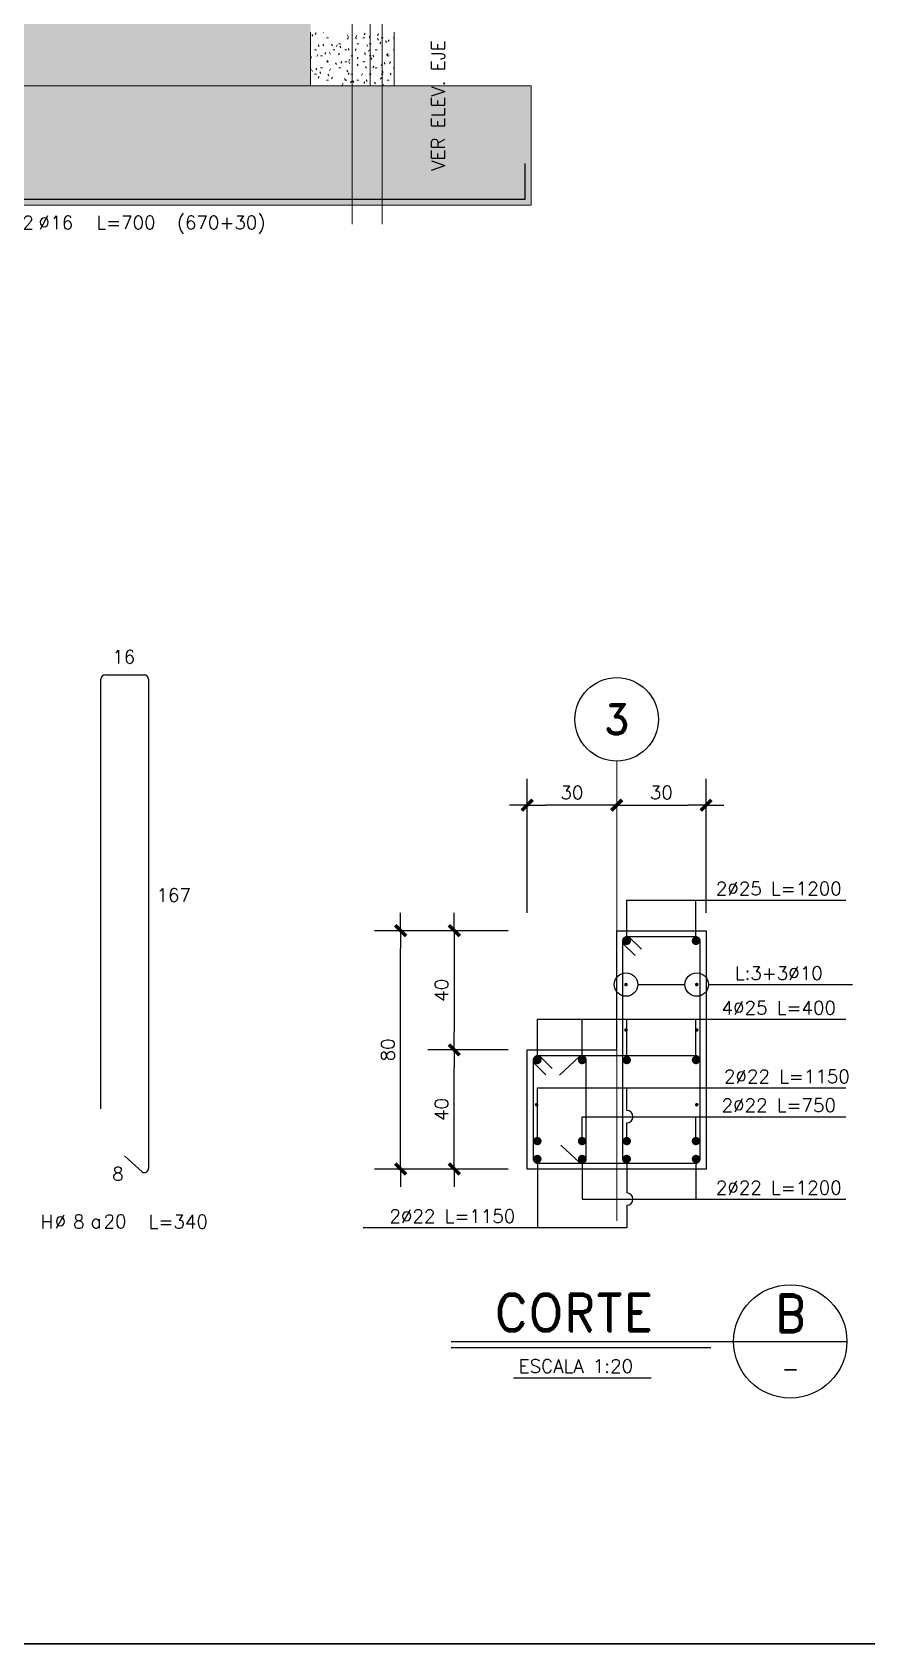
# Model space of a CAD drawing. Extents: x -58 to 5689, y 66 to 4123.
# Drawn here: x 1118 to 1818, y 68 to 1420 of the extents above; entities that cross this region are included whole.
import ezdxf
from ezdxf.enums import TextEntityAlignment as Align
from ezdxf.xclip import XClip

# ---------------------------------------------------------------- set-up
doc = ezdxf.new("R2010")
doc.units = 0
doc.header["$LTSCALE"] = 30
doc.header["$MEASUREMENT"] = 0
doc.header["$XCLIPFRAME"] = 0
doc.linetypes.add("EJE3-3'$0$RLE-PROYECCION", pattern=[0.71438, 0.47625, -0.23813])
doc.layers.get('0').update_dxf_attribs({"linetype": 'CONTINUOUS'})
for name, color, linetype in [("EJE3-3'$0$CORTES", 5, 'CONTINUOUS'), ("EJE3-3'$0$RLA-CORTES", 5, 'CONTINUOUS'), ("EJE3-3'$0$RLA-FE", 7, 'CONTINUOUS'), ("EJE3-3'$0$RLA-TEXTOS-FE", 9, 'CONTINUOUS'), ('RLA-FORMATO', 7, 'CONTINUOUS')]:
    doc.layers.add(name, color=color, linetype=linetype)
doc.layers.add("EJE3-3'$0$RLA-ACHURADO", color=30, linetype="EJE3-3'$0$RLE-PROYECCION", lineweight=15, transparency=0.7)
doc.layers.add("EJE3-3'$0$RLA-CONTORNO", color=30, linetype='CONTINUOUS', lineweight=15)
doc.layers.add("EJE3-3'$0$RLA-EJES", color=1, linetype='CONTINUOUS', lineweight=9)
doc.styles.add("EJE3-3'$0$RomanD", font='romand.shx', dxfattribs={"height": 31.5})
doc.styles.add("EJE3-3'$0$RomanS", font='romans.shx', dxfattribs={"height": 11.25})
doc.styles.add("EJE3-3'$0$ROMANS0", font='romans.shx')
doc.styles.add("EJE3-3'$0$SIETE50", font='ROMAND.SHX', dxfattribs={"height": 31.5})
doc.dimstyles.new("EJE3-3'$0$ING20", dxfattribs={"dimscale": 50, "dimtxt": 0.27, "dimasz": 0.3, "dimexe": 0, "dimexo": 0, "dimgap": 0.1, "dimtad": 1, "dimdec": 1, "dimlfac": 0.4, "dimzin": 12, "dimdsep": 46, "dimtxsty": "EJE3-3'$0$RomanS", "dimblk": "EJE3-3'$0$TICK1", "dimcen": 0.09, "dimclrd": 2, "dimclre": 1, "dimclrt": 3, "dimadec": 0, "dimazin": 0, "dimtfac": 1, "dimtdec": 1, "dimtix": 1, "dimtmove": 2, "dimatfit": 3, "dimldrblk": "EJE3-3'$0$TICK1", "dimfxl": 0, "dimfxlon": 1, "dimtolj": 1, "dimtzin": 0, "dimarcsym": 0})
pattern_1 = [(0, (-1824.927, -1302.188), (20.32, 5.08), [1.676, -13.564, 1.676, -13.564, -81.28]), (0, (-1824.927, -1302.188), (20.32, 5.08), [-30.48, 1.676, -28.804, 1.676, -13.564, -35.56]), (0, (-1824.927, -1302.188), (20.32, 5.08), [-76.2, 1.676, -8.484, 1.676, -23.724]), (120, (-1817.307, -1299.648), (-14.55941, 15.057636), [1.676, -13.564, 1.676, -13.564, -81.28]), (120, (-1817.307, -1299.648), (-14.55941, 15.057636), [-30.48, 1.676, -28.804, 1.676, -13.564, -35.56]), (120, (-1817.307, -1299.648), (-14.55941, 15.057636), [-76.2, 1.676, -8.484, 1.676, -23.724]), (240, (-1814.767, -1289.488), (-5.76059, -20.137636), [1.676, -13.564, 1.676, -13.564, -81.28]), (240, (-1814.767, -1289.488), (-5.76059, -20.137636), [-30.48, 1.676, -28.804, 1.676, -13.564, -35.56]), (240, (-1814.767, -1289.488), (-5.76059, -20.137636), [-76.2, 1.676, -8.484, 1.676, -23.724])]

# ---------------------------------------------------------------- blocks, each defined once
blk = doc.blocks.new('*U317')
at = {"layer": "EJE3-3'$0$RLA-FE"}
for p, q in [((670, 0), (670, 30)), ((0, 0), (0, 0)), ((0, 0), (588.2, 0)), ((588.2, 0), (638.2, 0)), ((638.2, 0), (670, 0))]:
    blk.add_line(p, q, dxfattribs=at)
at = {"layer": "EJE3-3'$0$RLA-FE", "color": 3, "style": "EJE3-3'$0$RomanS", "flags": 8}
for tag, p in [('F=', (243.4, -25.3)), ('NUM', (257.8, -25.3))]:
    blk.add_attdef(tag, text='', height=11.2, dxfattribs=at).set_placement(p, align=Align.RIGHT)
at = {"layer": "EJE3-3'$0$RLA-FE", "color": 3, "style": "EJE3-3'$0$RomanS"}
for tag, p, flags in [('PHI', (261.7, -25.1), 12), ('DIAM', (271.6, -25.3), 12), ('MINUS', (293.6, -25.3), 13), ('MARK', (307, -25.3), 13), ('TEXTO_FE1', (310.3, -25.3), 8), ('TEXTO_FE2', (377.8, -25.3), 8), ('TIPO', (333.8, -57.9), 13), ('NVECES', (319.9, -76.9), 13), ('NUMFE', (323.9, -96.6), 13), ('CAPA', (332.1, -115.7), 13), ('DESPLAZA', (277.2, -134.2), 13), ('ESPACIO', (283.2, -152.5), 13), ('CANT', (297.1, -171.3), 13)]:
    blk.add_attdef(tag, p, '', height=11.2, dxfattribs=dict(at, flags=flags))
blk = doc.blocks.new("EJE3-3'$0$TICK1")
at = {"color": 2}
for points in [[(0, 0), (-1, 0)], [(0, 0), (1, 0)]]:
    blk.add_lwpolyline(points, dxfattribs=at)
at = {"color": 2, "const_width": 0.2}
blk.add_lwpolyline([(-0.3, -0.3), (0.3, 0.3)], dxfattribs=at)
blk = doc.blocks.new('*D383')
at = {"layer": "EJE3-3'$0$RLA-CORTES", "color": 2, "lineweight": -2, "transparency": 16777216}
blk.add_line((2956.8, 2284.1), (2956.8, 2454.1), dxfattribs=at)
at = {"layer": "EJE3-3'$0$RLA-CORTES", "color": 2, "lineweight": -2, "transparency": 16777216, "xscale": 15, "yscale": 15, "zscale": 15}
for p, rotation in [((2956.8, 2469.1), 90), ((2956.8, 2269.1), 270)]:
    blk.add_blockref("EJE3-3'$0$TICK1", p, dxfattribs=dict(at, rotation=rotation))
at = {"layer": "EJE3-3'$0$RLA-CORTES", "color": 3, "transparency": 16777216, "insert": (2946.1, 2369.1), "char_height": 11.25, "attachment_point": 5, "rotation": 90, "style": "EJE3-3'$0$RomanS"}
blk.add_mtext('\\A1;80', dxfattribs=at)
blk = doc.blocks.new('*D384')
at = {"layer": "EJE3-3'$0$RLA-CORTES", "color": 2, "lineweight": -2, "transparency": 16777216}
blk.add_line((3001.8, 2284.1), (3001.8, 2354.1), dxfattribs=at)
at = {"layer": "EJE3-3'$0$RLA-CORTES", "color": 2, "lineweight": -2, "transparency": 16777216, "xscale": 15, "yscale": 15, "zscale": 15}
for p, rotation in [((3001.8, 2369.1), 90), ((3001.8, 2269.1), 270)]:
    blk.add_blockref("EJE3-3'$0$TICK1", p, dxfattribs=dict(at, rotation=rotation))
at = {"layer": "EJE3-3'$0$RLA-CORTES", "color": 3, "transparency": 16777216, "insert": (2991.1, 2319.1), "char_height": 11.25, "attachment_point": 5, "rotation": 90, "style": "EJE3-3'$0$RomanS"}
blk.add_mtext('\\A1;40', dxfattribs=at)
blk = doc.blocks.new('*D385')
at = {"layer": "EJE3-3'$0$RLA-CORTES", "color": 2, "lineweight": -2, "transparency": 16777216}
blk.add_line((3001.8, 2454.1), (3001.8, 2384.1), dxfattribs=at)
at = {"layer": "EJE3-3'$0$RLA-CORTES", "color": 2, "lineweight": -2, "transparency": 16777216, "xscale": 15, "yscale": 15, "zscale": 15}
for p, rotation in [((3001.8, 2469.1), 90), ((3001.8, 2369.1), 270)]:
    blk.add_blockref("EJE3-3'$0$TICK1", p, dxfattribs=dict(at, rotation=rotation))
at = {"layer": "EJE3-3'$0$RLA-CORTES", "color": 3, "transparency": 16777216, "insert": (2991.1, 2419.1), "char_height": 11.25, "attachment_point": 5, "rotation": 90, "style": "EJE3-3'$0$RomanS"}
blk.add_mtext('\\A1;40', dxfattribs=at)
blk = doc.blocks.new('*D386')
at = {"layer": "EJE3-3'$0$RLA-CORTES", "color": 2, "lineweight": -2, "transparency": 16777216}
blk.add_line((3153, 2574.4), (3198, 2574.4), dxfattribs=at)
at = {"layer": "EJE3-3'$0$RLA-CORTES", "color": 2, "lineweight": -2, "transparency": 16777216, "xscale": 15, "yscale": 15, "zscale": 15, "rotation": 180}
blk.add_blockref("EJE3-3'$0$TICK1", (3138, 2574.4), dxfattribs=at)
at = {"layer": "EJE3-3'$0$RLA-CORTES", "color": 2, "lineweight": -2, "transparency": 16777216, "xscale": 15, "yscale": 15, "zscale": 15}
blk.add_blockref("EJE3-3'$0$TICK1", (3213, 2574.4), dxfattribs=at)
at = {"layer": "EJE3-3'$0$RLA-CORTES", "color": 3, "transparency": 16777216, "insert": (3175.5, 2585), "char_height": 11.25, "attachment_point": 5, "style": "EJE3-3'$0$RomanS"}
blk.add_mtext('\\A1;30', dxfattribs=at)
blk = doc.blocks.new('*D387')
at = {"layer": "EJE3-3'$0$RLA-CORTES", "color": 2, "lineweight": -2, "transparency": 16777216}
blk.add_line((3123, 2574.4), (3078, 2574.4), dxfattribs=at)
at = {"layer": "EJE3-3'$0$RLA-CORTES", "color": 2, "lineweight": -2, "transparency": 16777216, "xscale": 15, "yscale": 15, "zscale": 15, "rotation": 180}
blk.add_blockref("EJE3-3'$0$TICK1", (3063, 2574.4), dxfattribs=at)
at = {"layer": "EJE3-3'$0$RLA-CORTES", "color": 2, "lineweight": -2, "transparency": 16777216, "xscale": 15, "yscale": 15, "zscale": 15}
blk.add_blockref("EJE3-3'$0$TICK1", (3138, 2574.4), dxfattribs=at)
at = {"layer": "EJE3-3'$0$RLA-CORTES", "color": 3, "transparency": 16777216, "insert": (3100.5, 2585), "char_height": 11.25, "attachment_point": 5, "style": "EJE3-3'$0$RomanS"}
blk.add_mtext('\\A1;30', dxfattribs=at)
blk = doc.blocks.new("EJE3-3'$0$TITULO-CORTE")
at = {"layer": "EJE3-3'$0$RLA-CORTES", "color": 6}
for p, q in [((-177.2, 51.3), (154.8, 51.3)), ((-177.2, 46.3), (40.8, 46.3))]:
    blk.add_line(p, q, dxfattribs=at)
at = {"layer": "EJE3-3'$0$RLA-CORTES", "color": 3}
blk.add_line((-124.8, 20.8), (-9.3, 20.8), dxfattribs=at)
blk.add_circle((107.3, 51.3), 47.5, dxfattribs=at)
at = {"layer": "EJE3-3'$0$RLA-CORTES", "color": 6, "style": "EJE3-3'$0$SIETE50"}
blk.add_text('CORTE', height=31.5, dxfattribs=at).set_placement((-140.9, 59.8))
at = {"layer": "EJE3-3'$0$RLA-CORTES", "color": 6, "style": "EJE3-3'$0$SIETE50", "flags": 12}
blk.add_attdef('CORTE', text='', height=31.5, dxfattribs=at).set_placement((107.4, 74.9), align=Align.MIDDLE_CENTER)
at = {"layer": "EJE3-3'$0$RLA-CORTES", "color": 3, "style": "EJE3-3'$0$RomanS", "flags": 12}
blk.add_attdef('ESCALA', (-120.5, 25), '', height=11.2, dxfattribs=at)
blk.add_attdef('PLANO', text='', height=13, dxfattribs=at).set_placement((107.5, 28.5), align=Align.MIDDLE)
blk = doc.blocks.new("EJE3-3'$0$eje-1")
at = {"color": 3, "linetype": 'Continuous'}
blk.add_circle((0, 0), 35, dxfattribs=at)
at = {"color": 5, "linetype": 'Continuous', "style": "EJE3-3'$0$RomanD"}
blk.add_attdef('0', text='', height=25, dxfattribs=at).set_placement((0.2, 0), align=Align.MIDDLE)
blk = doc.blocks.new('*U394')
at = {"layer": "EJE3-3'$0$RLA-CORTES", "color": 2}
for p, q in [((-2.4, 85.6), (-19, 70.4)), ((3.5, 0), (3.5, 83)), ((-17.7, 11.5), (-2.4, -2.6))]:
    blk.add_line(p, q, dxfattribs=at)
for centre, start, end in [((0, 83), 0, 132.4703), ((0, 0), 227.5297, 0)]:
    blk.add_arc(centre, 3.5, start, end, dxfattribs=at)
blk = doc.blocks.new("EJE3-3'")
at = {"layer": "EJE3-3'$0$RLA-ACHURADO"}
h = blk.add_hatch(dxfattribs=at)
h.set_pattern_fill('SAND - DENSE', color=256, style=0, pattern_type=2)
h.set_pattern_definition(pattern_1)
h.paths.add_polyline_path([(-1429.52, -857), (-1429.52, -401), (-2359.52, -401), (-2359.52, -857), (-2121.51, -857)], flags=0)
h = blk.add_hatch(dxfattribs=at)
h.set_pattern_fill('SAND - DENSE', color=256, style=0, pattern_type=2)
h.set_pattern_definition(pattern_1)
h.paths.add_polyline_path([(-1359.52, -857), (-1359.52, -812), (-1429.52, -812), (-1429.52, -857), (-1420.92, -857)], flags=0)
h = blk.add_hatch(dxfattribs=at)
h.set_pattern_fill('SAND - DENSE', color=256, style=0, pattern_type=2)
h.set_pattern_definition([(0, (-3009.927, -2174.188), (20.32, 5.08), [1.676, -13.564, 1.676, -13.564, -81.28]), (0, (-3009.927, -2174.188), (20.32, 5.08), [-30.48, 1.676, -28.804, 1.676, -13.564, -35.56]), (0, (-3009.927, -2174.188), (20.32, 5.08), [-76.2, 1.676, -8.484, 1.676, -23.724]), (120, (-3002.307, -2171.648), (-14.559409, 15.057636), [1.676, -13.564, 1.676, -13.564, -81.28]), (120, (-3002.307, -2171.648), (-14.559409, 15.057636), [-30.48, 1.676, -28.804, 1.676, -13.564, -35.56]), (120, (-3002.307, -2171.648), (-14.559409, 15.057636), [-76.2, 1.676, -8.484, 1.676, -23.724]), (240, (-2999.767, -2161.488), (-5.760591, -20.137636), [1.676, -13.564, 1.676, -13.564, -81.28]), (240, (-2999.767, -2161.488), (-5.760591, -20.137636), [-30.48, 1.676, -28.804, 1.676, -13.564, -35.56]), (240, (-2999.767, -2161.488), (-5.760591, -20.137636), [-76.2, 1.676, -8.484, 1.676, -23.724])])
h.paths.add_polyline_path([(-2255.63, -957), (-1244.52, -957), (-1244.52, -857), (-2544.52, -857), (-2544.52, -957)])
at = {"layer": "EJE3-3'$0$CORTES", "color": 1}
for p, q in [((3146.53, 2460.56), (3146.53, 2494.83)), ((3146.53, 2494.83), (3330.14, 2494.83)), ((3204.52, 2460.56), (3204.52, 2494.83)), ((3155.69, 2423.9), (3195.36, 2423.9)), ((3215.03, 2423.9), (3335.76, 2423.9)), ((3071.52, 2360.56), (3071.52, 2394.83)), ((3071.52, 2394.83), (3330.14, 2394.83)), ((3109.03, 2360.56), (3109.03, 2394.83)), ((3146.53, 2360.56), (3146.53, 2394.83)), ((3204.52, 2360.56), (3204.52, 2394.83)), ((3071.52, 2337.23), (3330.14, 2337.23)), ((3071.52, 2292.56), (3071.52, 2337.23)), ((3146.52, 2318.24), (3146.52, 2337.23)), ((3109.03, 2290.73), (3109.03, 2313.03)), ((3109.03, 2313.03), (3330.14, 2313.03)), ((3204.52, 2290.73), (3204.52, 2313.03)), ((3146.52, 2292.56), (3146.52, 2307.83)), ((3071.52, 2278.19), (3071.52, 2219.94)), ((3109.03, 2278.19), (3109.03, 2243.92)), ((3146.52, 2278.19), (3146.52, 2249.12)), ((3204.52, 2278.19), (3204.52, 2243.92)), ((3109.03, 2243.92), (3330.14, 2243.92)), ((3146.52, 2238.72), (3146.52, 2219.94)), ((2925.4, 2219.94), (3146.52, 2219.94))]:
    blk.add_line(p, q, dxfattribs=at)
at = {"layer": "EJE3-3'$0$CORTES", "color": 2}
for p, q in [((3148.32, 2464.06), (3158.93, 2453.46)), ((3143.02, 2458.76), (3153.63, 2448.16)), ((3068.02, 2358.76), (3078.63, 2348.16)), ((3073.32, 2364.06), (3083.93, 2353.46))]:
    blk.add_line(p, q, dxfattribs=at)
for points, const_width in [([(3144.77, 2460.56, 1), (3148.27, 2460.56, 1)], 3.5), ([(3202.77, 2460.56, 1), (3206.27, 2460.56, 1)], 3.5), ([(3145.1, 2423.9, 1), (3146.6, 2423.9, 1)], 1.5), ([(3204.44, 2423.9, 1), (3205.94, 2423.9, 1)], 1.5), ([(3145.1, 2385.8, 1), (3146.6, 2385.8, 1)], 1.5), ([(3204.44, 2385.8, 1), (3205.94, 2385.8, 1)], 1.5), ([(3069.77, 2360.56, 1), (3073.27, 2360.56, 1)], 3.5), ([(3110.78, 2360.56, -1), (3107.28, 2360.56, -1)], 3.5), ([(3148.28, 2360.56, -1), (3144.78, 2360.56, -1)], 3.5), ([(3202.77, 2360.56, 1), (3206.27, 2360.56, 1)], 3.5), ([(3070.1, 2323.07, 1), (3071.6, 2323.07, 1)], 1.5), ([(3204.44, 2323.07, 1), (3205.94, 2323.07, 1)], 1.5), ([(3069.77, 2292.56, 1), (3073.27, 2292.56, 1)], 3.5), ([(3107.27, 2292.56, 1), (3110.77, 2292.56, 1)], 3.5), ([(3144.77, 2292.56, 1), (3148.27, 2292.56, 1)], 3.5), ([(3202.77, 2292.56, 1), (3206.27, 2292.56, 1)], 3.5), ([(3069.77, 2277.56, 1), (3073.27, 2277.56, 1)], 3.5), ([(3107.27, 2277.56, 1), (3110.77, 2277.56, 1)], 3.5), ([(3144.77, 2277.56, 1), (3148.27, 2277.56, 1)], 3.5), ([(3202.77, 2277.56, 1), (3206.27, 2277.56, 1)], 3.5), ([(3202.77, 2277.56, 1), (3206.27, 2277.56, 1)], 3.5)]:
    blk.add_lwpolyline(points, format="xyb", close=True, dxfattribs=dict(at, const_width=const_width))
for points in [[(3204.52, 2274.06, 0.4142136), (3208.02, 2277.56), (3208.02, 2460.56, 0.4142136), (3204.52, 2464.06), (3175.52, 2464.06), (3146.52, 2464.06, 0.4142136), (3143.02, 2460.56), (3143.02, 2277.56, 0.4142136), (3146.52, 2274.06)], [(3204.52, 2274.06, 0.4142136), (3208.02, 2277.56), (3208.02, 2360.56, 0.4142136), (3204.52, 2364.06), (3138.02, 2364.06), (3071.52, 2364.06, 0.4142136), (3068.02, 2360.56), (3068.02, 2277.56, 0.4142136), (3071.52, 2274.06)]]:
    blk.add_lwpolyline(points, format="xyb", close=True, dxfattribs=at)
at = {"layer": "EJE3-3'$0$CORTES", "color": 1}
for centre in [(3145.85, 2423.9), (3205.19, 2423.9)]:
    blk.add_circle(centre, 9.84, dxfattribs=at)
for centre in [(3146.52, 2313.03), (3146.52, 2243.92)]:
    blk.add_arc(centre, 5.2, 270, 90, dxfattribs=at)
at = {"layer": "EJE3-3'$0$RLA-CONTORNO"}
for p, q in [((-1379.52, -857), (-1379.52, -481)), ((-1429.52, -812), (-1429.52, -857)), ((-1359.52, -857), (-1359.52, -812)), ((-1244.52, -857), (-2544.52, -857)), ((-1244.52, -957), (-1244.52, -857)), ((-2544.52, -957), (-1244.52, -957))]:
    blk.add_line(p, q, dxfattribs=at)
at = {"layer": "EJE3-3'$0$RLA-CORTES", "color": 7}
for p, q in [((2705.31, 2319.66), (2705.31, 2680.16)), ((2708.81, 2683.66), (2741.81, 2683.66)), ((2745.31, 2680.16), (2745.31, 2269.66))]:
    blk.add_line(p, q, dxfattribs=at)
at = {"layer": "EJE3-3'$0$RLA-CORTES", "color": 1}
for p, q in [((3063.03, 2484.07), (3063.03, 2596.4)), ((3213.03, 2484.07), (3213.03, 2596.4)), ((3047.1, 2469.07), (2934.76, 2469.07)), ((3047.1, 2369.07), (2979.76, 2369.07)), ((3047.1, 2269.07), (2934.76, 2269.07))]:
    blk.add_line(p, q, dxfattribs=at)
at = {"layer": "EJE3-3'$0$RLA-CORTES"}
for p, q in [((3138.03, 2369.07), (3138.03, 2469.07)), ((3138.03, 2469.07), (3213.03, 2469.07)), ((3213.03, 2469.07), (3213.03, 2269.07)), ((3063.03, 2269.07), (3063.03, 2369.07)), ((3063.03, 2369.07), (3138.03, 2369.07)), ((3213.03, 2269.07), (3063.03, 2269.07))]:
    blk.add_line(p, q, dxfattribs=at)
at = {"layer": "EJE3-3'$0$RLA-CORTES", "color": 7}
for centre, start, end in [((2708.81, 2680.16), 90, 180), ((2741.81, 2680.16), 0, 90), ((2741.81, 2269.66), 238.8463, 0)]:
    blk.add_arc(centre, 3.5, start, end, dxfattribs=at)
at = {"layer": "EJE3-3'$0$RLA-EJES"}
for p, q in [((3138.03, 2225.78), (3138.03, 2611.4)), ((-1394.52, -973.11), (-1394.52, 1463)), ((-1369.52, -973.11), (-1369.52, 1437.06))]:
    blk.add_line(p, q, dxfattribs=at)
at = {"layer": "EJE3-3'$0$RLA-FE", "color": 7}
blk.add_line((2740, 2266.67), (2725.24, 2280.17), dxfattribs=at)
at = {"layer": "EJE3-3'$0$CORTES"}
blk.add_blockref("EJE3-3'$0$eje-1", (3138.03, 2646.4), dxfattribs=at).add_auto_attribs({'0': '3'})
at = {"layer": "EJE3-3'$0$RLA-CORTES"}
ref = blk.add_blockref("EJE3-3'$0$TITULO-CORTE", (3176.36, 2073.17), dxfattribs=at)
ref.add_attrib('ESCALA', 'ESCALA 1:20', (3055.85, 2098.17), dxfattribs={"color": 3, "height": 11.25, "style": "EJE3-3'$0$RomanS"})
ref.add_attrib('CORTE', 'B', dxfattribs={"color": 6, "height": 31.5, "style": "EJE3-3'$0$SIETE50"}).set_placement((3283.76, 2148.03), align=Align.MIDDLE_CENTER)
ref.add_attrib('PLANO', '-', dxfattribs={"color": 3, "height": 13, "style": "EJE3-3'$0$RomanS"}).set_placement((3283.84, 2101.63), align=Align.MIDDLE)
at = {"layer": "EJE3-3'$0$RLA-FE"}
blk.add_blockref('*U394', (3109.02, 2277.56), dxfattribs=at)
ref = blk.add_blockref('*U317', (-1919.52, -952), dxfattribs=at)
ref.add_attrib('DIAM', '16', (-1647.92, -977.3), dxfattribs={"color": 3, "height": 11.25, "style": "EJE3-3'$0$RomanS"})
ref.add_attrib('NUM', '2', dxfattribs={"color": 3, "height": 11.25, "style": "EJE3-3'$0$RomanS"}).set_placement((-1661.67, -977.3), align=Align.RIGHT)
ref.add_attrib('TEXTO_FE1', 'L=700', (-1609.21, -977.3), dxfattribs={"color": 3, "height": 11.25, "style": "EJE3-3'$0$RomanS"})
ref.add_attrib('TEXTO_FE2', '(670+30)', (-1541.69, -977.28), dxfattribs={"color": 3, "height": 11.25, "style": "EJE3-3'$0$RomanS"})
ref.add_attrib('PHI', '%%C', (-1657.77, -977.08), dxfattribs={"color": 3, "height": 11.25, "style": "EJE3-3'$0$RomanS"})
ref.add_attrib('F=', 'F=', dxfattribs={"color": 3, "height": 11.25, "style": "EJE3-3'$0$RomanS"}).set_placement((-1676.08, -977.3), align=Align.RIGHT)
at = {"layer": "EJE3-3'$0$CORTES", "color": 9, "style": "EJE3-3'$0$ROMANS0"}
for s, p in [('2%%C25 L=1200', (3274.02, 2504.42)), ('L:3+3%%C10', (3274.02, 2433.49)), ('4%%C25 L=400', (3274.02, 2404.42)), ('2%%C22 L=1150', (3280.84, 2346.82)), ('2%%C22 L=750', (3274.02, 2322.62)), ('2%%C22 L=1200', (3274.02, 2253.51)), ('2%%C22 L=1150', (3000.2, 2229.53))]:
    blk.add_text(s, height=11.25, dxfattribs=at).set_placement(p, align=Align.MIDDLE)
at = {"layer": "EJE3-3'$0$RLA-FE", "color": 3, "style": "EJE3-3'$0$RomanS"}
for s, p in [('16', (2724.57, 2693.24)), ('8', (2719.7, 2259.53)), ('8', (2686.88, 2219.34))]:
    blk.add_text(s, height=11.25, dxfattribs=at).set_placement(p, align=Align.CENTER)
for s, p in [('167', (2780.91, 2493.31)), ('H', (2665.39, 2219.34))]:
    blk.add_text(s, height=11.25, dxfattribs=at).set_placement(p, align=Align.RIGHT)
for s, p in [('%%C', (2666.58, 2219.56)), ('a', (2696.68, 2219.56)), ('20', (2707.53, 2219.56)), ('L=340', (2745.46, 2219.34))]:
    blk.add_text(s, height=11.25, dxfattribs=at).set_placement(p)
at = {"layer": "EJE3-3'$0$RLA-TEXTOS-FE", "color": 9, "style": "EJE3-3'$0$RomanS"}
blk.add_text("VER ELEV. EJE  F-F'   EN PLANO N%%D 306", height=11.25, rotation=90, dxfattribs=at).set_placement((-1316.91, -928.15))
at = {"layer": "EJE3-3'$0$RLA-CORTES"}
for base, p1, p2, angle, picture, middle in [((3063.03, 2574.42), (3138.03, 2540.24), (3063.03, 2540.24), 180, '*D387', (3100.53, 2585.04)), ((2956.75, 2469.07), (3063.03, 2269.07), (3063.03, 2469.07), 90, '*D383', (2946.13, 2369.07)), ((3001.75, 2369.07), (3022.99, 2469.07), (3022.11, 2369.07), 270, '*D385', (2991.13, 2419.07)), ((3001.75, 2369.07), (3022.99, 2269.07), (3022.11, 2369.07), 90, '*D384', (2991.13, 2319.07))]:
    dim = blk.add_linear_dim(base=base, p1=p1, p2=p2, angle=angle, dimstyle="EJE3-3'$0$ING20", dxfattribs=at)
    dim.commit()
    dim.dimension.update_dxf_attribs({"geometry": picture, "text_midpoint": middle})
dim = blk.add_linear_dim(base=(3213.03, 2574.42), p1=(3138.03, 2540.24), p2=(3213.03, 2540.24), dimstyle="EJE3-3'$0$ING20", dxfattribs=at)
dim.commit()
dim.dimension.update_dxf_attribs({"geometry": '*D386', "text_midpoint": (3175.53, 2585.04)})

msp = doc.modelspace()

# ---------------------------------------------------------------- linework, layer by layer
at = {"layer": 'RLA-FORMATO', "color": 6, "linetype": 'Continuous'}
for p, q in [((-58.1, 68.1), (5686.9, 68.1)), ((5686.9, 68.1), (426.9, 68.1))]:
    msp.add_line(p, q, dxfattribs=at)

# ---------------------------------------------------------------- block references
ref = msp.add_blockref("EJE3-3'", (2781.4, 2232.2))
XClip(ref).set_block_clipping_path([(-2788.1086663077, -1277.6573373718), (2905.5071213075, 1601.8318238069)])
ref = msp.add_blockref("EJE3-3'", (-1529.4, -1802.7))
XClip(ref).set_block_clipping_path([(1764.4211737525, 1961.9632400036), (3750.8923346605, 2908.8906924683)])

doc.saveas('drawing.dxf')
